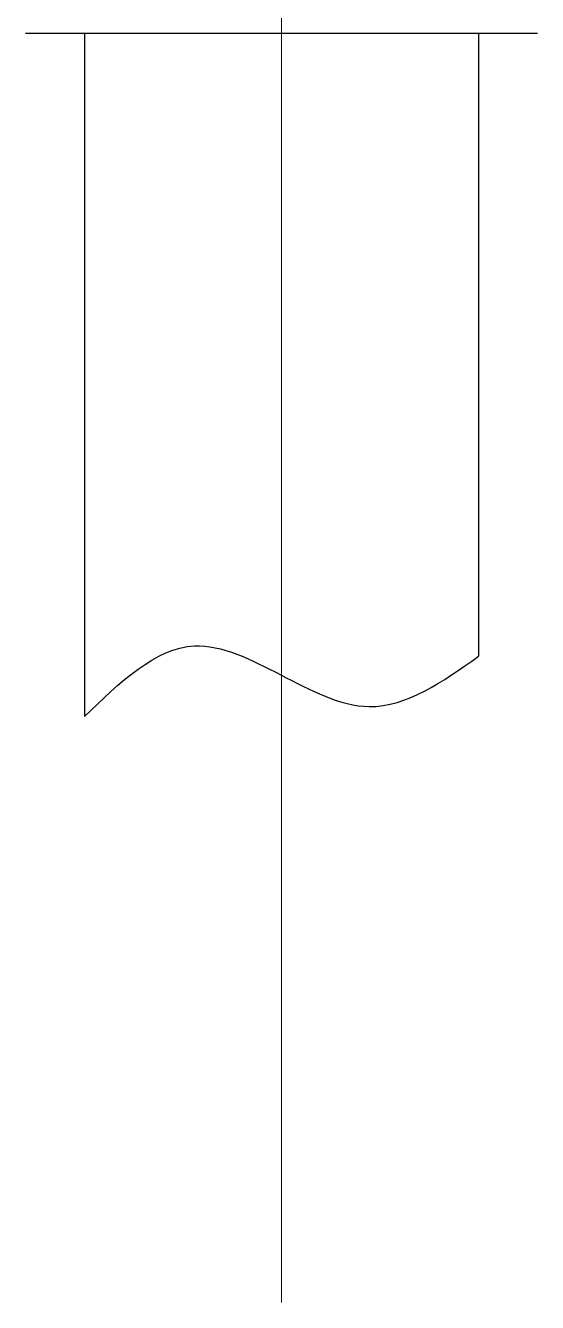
# Model space of a CAD drawing. Header units: millimetres. Extents: x -718 to 68664, y -49984 to -979.
# Drawn here: x 15707 to 16032, y -25765 to -24955 of the extents above; entities that cross this region are included whole.
import ezdxf

# ---------------------------------------------------------------- set-up
doc = ezdxf.new("R2010")
doc.units = ezdxf.units.MM
doc.layers.add('Text', color=7, linetype='Continuous', lineweight=15)
doc.layers.add('ХВС (В1)_20', color=5, linetype='Continuous', lineweight=25)

msp = doc.modelspace()

# ---------------------------------------------------------------- linework, layer by layer
at = {"layer": 'Text'}
msp.add_line((15869.59, -22177.69), (15869.59, -25764.92), dxfattribs=at)
at = {"layer": 'ХВС (В1)_20', "extrusion": (-1, 2.83277e-16, -2.22045e-16)}
msp.add_line((16032.09, -24959.54), (15707.09, -24959.54), dxfattribs=at)
msp.add_line((16032.09, -24959.54), (15707.09, -24959.54), dxfattribs=at)
at = {"layer": 'ХВС (В1)_20'}
for p, q in [((15744.59, -24959.54), (15744.59, -25393.03)), ((15994.59, -24959.54), (15994.59, -25354.85))]:
    msp.add_line(p, q, dxfattribs=at)
msp.add_spline([(15744.59, -25393.03), (15814.25, -25348.26), (15925.22, -25386.72), (15994.59, -25354.85)], degree=3, dxfattribs=at)

doc.saveas('drawing.dxf')
